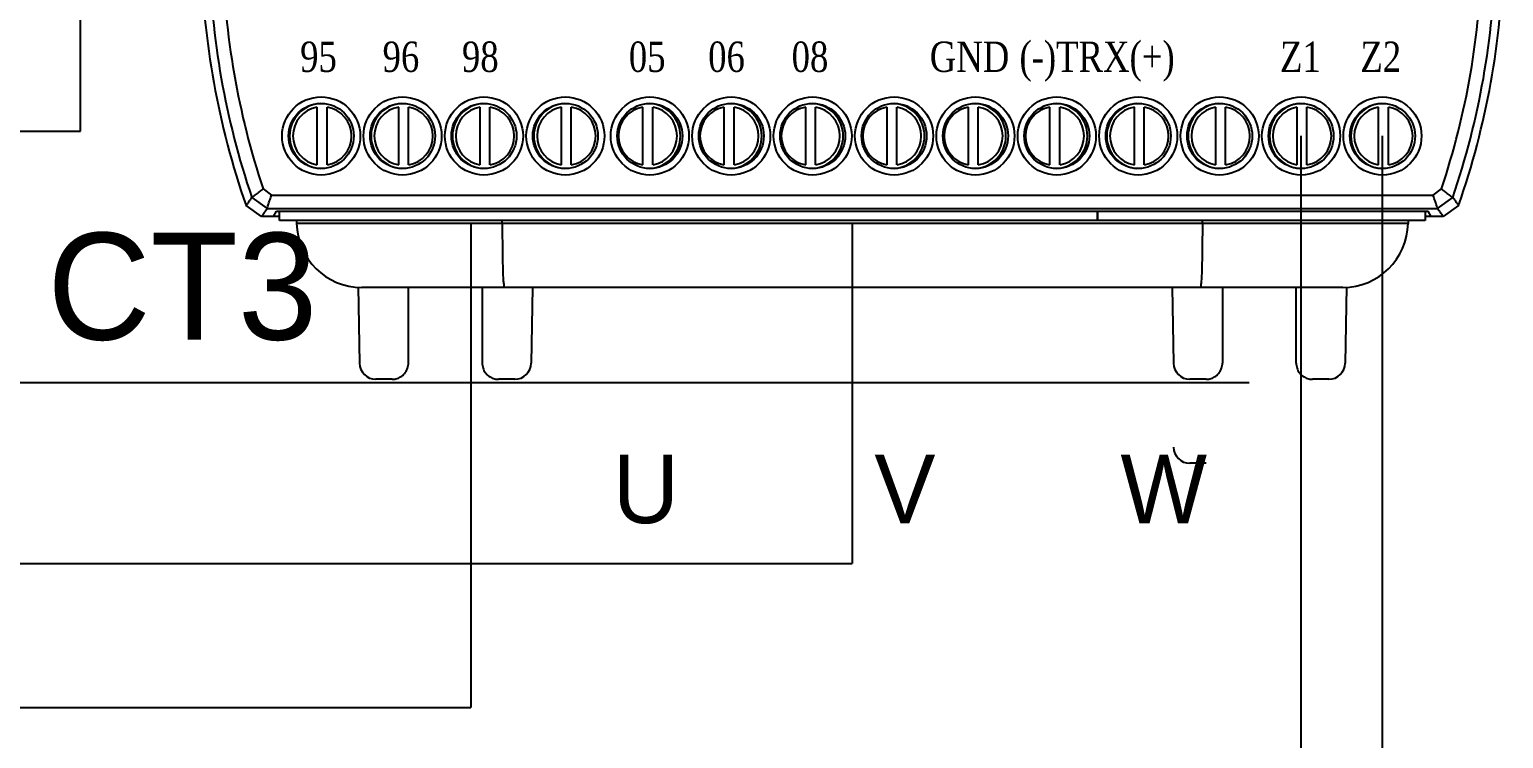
# Model space of a CAD drawing. Header units: millimetres. Extents: x 58 to 898, y 43 to 722.
# Drawn here: x 283.36 to 310.52, y 452.17 to 465.24 of the extents above; entities that cross this region are included whole.
import ezdxf
from ezdxf.enums import TextEntityAlignment as Align

# ---------------------------------------------------------------- set-up
doc = ezdxf.new("R2010")
doc.units = ezdxf.units.MM
for name, color, linetype in [('02___PRT_ALL_AXES', 7, 'Continuous'), ('40', 4, 'Continuous'), ('ASHADE', 7, 'Continuous')]:
    doc.layers.add(name, color=color, linetype=linetype)
doc.styles.add('ghs', font='NGULIM.TTF')
doc.styles.add('SS', font='batang.ttc', dxfattribs={"width": 0.8})

msp = doc.modelspace()

# ---------------------------------------------------------------- linework, layer by layer
at = {"color": 0, "linetype": 'ByBlock', "lineweight": 25}
msp.add_line((284.299, 463.364), (284.299, 481.604), dxfattribs=at)
at = {"color": 7, "linetype": 'Continuous'}
for p, q in [((288.664, 462.741), (288.664, 463.806)), ((288.844, 462.741), (288.844, 463.806)), ((290.164, 462.741), (290.164, 463.806)), ((290.344, 462.741), (290.344, 463.806)), ((291.664, 462.741), (291.664, 463.806)), ((291.844, 462.741), (291.844, 463.806)), ((293.164, 462.741), (293.164, 463.806)), ((293.344, 462.741), (293.344, 463.806)), ((294.664, 462.741), (294.664, 463.806)), ((294.844, 462.741), (294.844, 463.806)), ((296.164, 462.741), (296.164, 463.806)), ((296.344, 462.741), (296.344, 463.806)), ((297.664, 462.741), (297.664, 463.806)), ((297.844, 462.741), (297.844, 463.806)), ((299.164, 462.741), (299.164, 463.806)), ((299.344, 462.741), (299.344, 463.806)), ((300.664, 462.741), (300.664, 463.806)), ((300.844, 462.741), (300.844, 463.806)), ((302.164, 462.741), (302.164, 463.806)), ((302.344, 462.741), (302.344, 463.806)), ((303.721, 462.741), (303.721, 463.806)), ((303.901, 462.741), (303.901, 463.806)), ((305.221, 462.741), (305.221, 463.806)), ((305.401, 462.741), (305.401, 463.806)), ((306.721, 462.741), (306.721, 463.806)), ((306.901, 462.741), (306.901, 463.806)), ((308.221, 462.741), (308.221, 463.806)), ((308.401, 462.741), (308.401, 463.806)), ((287.457, 462.14), (287.741, 461.937)), ((287.666, 462.296), (287.82, 462.185)), ((287.82, 462.185), (309.225, 462.185)), ((309.225, 462.185), (309.379, 462.296)), ((309.305, 461.937), (309.589, 462.14)), ((287.634, 461.788), (287.351, 461.99)), ((287.967, 461.788), (287.634, 461.788)), ((287.741, 461.937), (309.305, 461.937)), ((287.858, 461.788), (287.909, 461.89)), ((287.909, 461.89), (309.137, 461.89)), ((287.967, 461.713), (287.967, 461.89)), ((303.042, 461.89), (303.042, 461.713)), ((303.042, 461.713), (303.042, 461.89)), ((309.08, 461.89), (309.08, 461.713)), ((309.411, 461.788), (309.08, 461.788)), ((309.187, 461.788), (309.137, 461.89)), ((309.694, 461.99), (309.411, 461.788)), ((303.042, 461.713), (287.967, 461.713)), ((288.281, 461.713), (288.282, 461.662)), ((308.764, 461.662), (288.282, 461.662)), ((292.072, 461.662), (292.072, 461.713)), ((309.08, 461.713), (303.042, 461.713)), ((304.973, 461.662), (304.973, 461.713)), ((308.765, 461.713), (308.764, 461.662)), ((289.418, 460.49), (289.443, 459.083)), ((307.564, 460.483), (289.482, 460.483)), ((290.343, 459.088), (290.343, 460.483)), ((291.703, 460.483), (291.703, 459.088)), ((292.627, 460.483), (292.603, 459.083)), ((304.418, 460.483), (304.443, 459.083)), ((305.343, 460.483), (305.343, 459.088)), ((306.703, 459.088), (306.703, 460.483)), ((307.628, 460.49), (307.603, 459.083)), ((290.043, 458.788), (289.743, 458.788)), ((292.303, 458.788), (292.003, 458.788)), ((305.043, 458.788), (304.743, 458.788)), ((307.303, 458.788), (307.003, 458.788)), ((305.043, 457.24), (304.743, 457.24))]:
    msp.add_line(p, q, dxfattribs=at)
for centre, radius in [((288.735, 463.273), 0.72), ((290.235, 463.273), 0.72), ((291.735, 463.273), 0.72), ((293.235, 463.273), 0.72), ((294.792, 463.273), 0.72), ((296.292, 463.273), 0.72), ((297.792, 463.273), 0.72), ((299.292, 463.273), 0.72), ((300.792, 463.273), 0.72), ((302.292, 463.273), 0.72), ((303.792, 463.273), 0.72), ((305.292, 463.273), 0.72), ((306.792, 463.273), 0.72), ((308.292, 463.273), 0.72), ((288.735, 463.273), 0.6), ((290.235, 463.273), 0.6), ((291.735, 463.273), 0.6), ((293.235, 463.273), 0.6), ((294.792, 463.273), 0.6), ((296.292, 463.273), 0.6), ((297.792, 463.273), 0.6), ((299.292, 463.273), 0.6), ((300.792, 463.273), 0.6), ((302.292, 463.273), 0.6), ((303.792, 463.273), 0.6), ((305.292, 463.273), 0.6), ((306.792, 463.273), 0.6), ((308.292, 463.273), 0.6)]:
    msp.add_circle(centre, radius, dxfattribs=at)
for centre, radius, start, end in [((301.519, 466.916), 15, 181.2509, 199.1721), ((301.519, 466.916), 14.851, 181.2571, 198.7561), ((301.519, 466.916), 14.603, 181.2604, 198.4439), ((295.526, 466.916), 14.603, 341.5561, 358.7396), ((295.526, 466.916), 14.851, 341.2439, 358.7429), ((295.526, 466.916), 15, 340.8279, 358.7491), ((288.754, 463.273), 0.54, 99.5941, 260.4059), ((288.754, 463.273), 0.54, 279.5941, 80.4059), ((290.254, 463.273), 0.54, 99.5941, 260.4059), ((290.254, 463.273), 0.54, 279.5941, 80.4059), ((291.754, 463.273), 0.54, 99.5941, 260.4059), ((291.754, 463.273), 0.54, 279.5941, 80.4059), ((293.254, 463.273), 0.54, 99.5941, 260.4059), ((293.254, 463.273), 0.54, 279.5941, 80.4059), ((294.754, 463.273), 0.54, 99.5941, 260.4059), ((294.754, 463.273), 0.54, 279.5941, 80.4059), ((296.254, 463.273), 0.54, 99.5941, 260.4059), ((296.254, 463.273), 0.54, 279.5941, 80.4059), ((297.754, 463.273), 0.54, 99.5941, 260.4059), ((297.754, 463.273), 0.54, 279.5941, 80.4059), ((299.254, 463.273), 0.54, 99.5941, 260.4059), ((299.254, 463.273), 0.54, 279.5941, 80.4059), ((300.754, 463.273), 0.54, 99.5941, 260.4059), ((300.754, 463.273), 0.54, 279.5941, 80.4059), ((302.254, 463.273), 0.54, 99.5941, 260.4059), ((302.254, 463.273), 0.54, 279.5941, 80.4059), ((303.811, 463.273), 0.54, 99.5941, 260.4059), ((303.811, 463.273), 0.54, 279.5941, 80.4059), ((305.311, 463.273), 0.54, 99.5941, 260.4059), ((305.311, 463.273), 0.54, 279.5941, 80.4059), ((306.811, 463.273), 0.54, 99.5941, 260.4059), ((306.811, 463.273), 0.54, 279.5941, 80.4059), ((308.311, 463.273), 0.54, 99.5941, 260.4059), ((308.311, 463.273), 0.54, 279.5941, 80.4059), ((289.482, 461.683), 1.2, 181, 270), ((307.564, 461.683), 1.2, 270, 359), ((289.743, 459.088), 0.3, 181, 270), ((292.303, 459.088), 0.3, 270, 359), ((304.743, 459.088), 0.3, 181, 270), ((307.303, 459.088), 0.3, 270, 359), ((304.743, 457.54), 0.3, 181, 270)]:
    msp.add_arc(centre, radius, start, end, dxfattribs=at)
for points, knots in [([(287.457, 462.14), (287.446, 462.126), (287.423, 462.093), (287.388, 462.043), (287.363, 462.007), (287.351, 461.99)], [0, 0, 0, 0, 0.0538377, 0.119958, 0.1840487, 0.1840487, 0.1840487, 0.1840487]), ([(287.457, 462.14), (287.479, 462.158), (287.528, 462.188), (287.596, 462.243), (287.643, 462.278), (287.666, 462.296)], [0, 0, 0, 0, 0.0847389, 0.1718956, 0.2610351, 0.2610351, 0.2610351, 0.2610351]), ([(287.741, 461.937), (287.75, 461.964), (287.763, 462.02), (287.793, 462.101), (287.811, 462.157), (287.82, 462.185)], [0, 0, 0, 0, 0.0848624, 0.1719809, 0.2609261, 0.2609261, 0.2609261, 0.2609261]), ([(309.305, 461.937), (309.296, 461.964), (309.282, 462.02), (309.253, 462.101), (309.235, 462.157), (309.225, 462.185)], [0, 0, 0, 0, 0.084861, 0.1719795, 0.2609261, 0.2609261, 0.2609261, 0.2609261]), ([(309.589, 462.14), (309.567, 462.158), (309.518, 462.188), (309.45, 462.243), (309.403, 462.278), (309.379, 462.296)], [0, 0, 0, 0, 0.0847403, 0.171897, 0.261035, 0.261035, 0.261035, 0.261035]), ([(309.589, 462.14), (309.599, 462.126), (309.622, 462.093), (309.658, 462.043), (309.682, 462.007), (309.694, 461.99)], [0, 0, 0, 0, 0.0540743, 0.1201944, 0.1840487, 0.1840487, 0.1840487, 0.1840487]), ([(287.741, 461.937), (287.73, 461.922), (287.707, 461.89), (287.672, 461.841), (287.647, 461.806), (287.634, 461.788)], [0, 0, 0, 0, 0.0534626, 0.1191252, 0.1827756, 0.1827756, 0.1827756, 0.1827756]), ([(309.305, 461.937), (309.316, 461.922), (309.339, 461.89), (309.374, 461.84), (309.399, 461.805), (309.411, 461.788)], [0, 0, 0, 0, 0.0536976, 0.11936, 0.1827756, 0.1827756, 0.1827756, 0.1827756]), ([(292.072, 461.662), (292.072, 461.574), (292.073, 461.403), (292.075, 461.158), (292.078, 460.937), (292.086, 460.758), (292.086, 460.609), (292.102, 460.544), (292.097, 460.483), (292.107, 460.483)], [0, 0, 0, 0, 0.263626, 0.513282, 0.736734, 0.923047, 1.063132, 1.150235, 1.180742, 1.180742, 1.180742, 1.180742]), ([(304.973, 461.662), (304.973, 461.574), (304.973, 461.403), (304.97, 461.158), (304.967, 460.937), (304.96, 460.758), (304.96, 460.609), (304.943, 460.544), (304.949, 460.483), (304.939, 460.483)], [0, 0, 0, 0, 0.263626, 0.513282, 0.736734, 0.923047, 1.063132, 1.150235, 1.180742, 1.180742, 1.180742, 1.180742]), ([(290.043, 458.788), (290.074, 458.788), (290.137, 458.798), (290.222, 458.841), (290.289, 458.909), (290.333, 458.994), (290.343, 459.057), (290.343, 459.088)], [0, 0, 0, 0, 0.0938824, 0.1877592, 0.281627, 0.3754859, 0.4693391, 0.4693391, 0.4693391, 0.4693391]), ([(291.703, 459.088), (291.703, 459.057), (291.713, 458.994), (291.756, 458.909), (291.824, 458.841), (291.909, 458.798), (291.972, 458.788), (292.003, 458.788)], [0, 0, 0, 0, 0.0938533, 0.1877121, 0.2815799, 0.3754568, 0.4693391, 0.4693391, 0.4693391, 0.4693391]), ([(305.043, 458.788), (305.074, 458.788), (305.137, 458.798), (305.222, 458.841), (305.289, 458.909), (305.333, 458.994), (305.343, 459.057), (305.343, 459.088)], [0, 0, 0, 0, 0.0938824, 0.1877592, 0.281627, 0.3754859, 0.4693391, 0.4693391, 0.4693391, 0.4693391]), ([(306.703, 459.088), (306.703, 459.057), (306.713, 458.994), (306.756, 458.909), (306.824, 458.841), (306.909, 458.798), (306.972, 458.788), (307.003, 458.788)], [0, 0, 0, 0, 0.0938533, 0.1877121, 0.2815799, 0.3754568, 0.4693391, 0.4693391, 0.4693391, 0.4693391])]:
    msp.add_open_spline(points, degree=3, knots=knots, dxfattribs=at)
at = {"layer": '02___PRT_ALL_AXES', "color": 7, "linetype": 'Continuous'}
for centre, start, end in [((288.754, 463.273), 93.697, 266.3081), ((290.254, 463.273), 93.697, 266.3081), ((291.754, 463.273), 93.697, 266.3081), ((293.254, 463.273), 93.697, 266.3081), ((294.754, 463.273), 273.6946, 86.3057), ((296.254, 463.273), 273.6946, 86.3057), ((297.754, 463.273), 273.6946, 86.3057), ((299.254, 463.273), 273.6946, 86.3057), ((300.754, 463.273), 273.6946, 86.3057), ((302.254, 463.273), 273.6946, 86.3057), ((303.811, 463.273), 94.2284, 265.7792), ((305.311, 463.273), 94.2284, 265.7792), ((306.811, 463.273), 94.2284, 265.7792), ((308.311, 463.273), 94.2284, 265.7792)]:
    msp.add_arc(centre, 0.6, start, end, dxfattribs=at)
at = {"layer": 'ASHADE', "color": 0, "linetype": 'ByBlock', "lineweight": 25}
for p, q in [((282.694, 463.364), (284.299, 463.364)), ((282.694, 458.729), (305.838, 458.729)), ((277.915, 455.392), (298.523, 455.392)), ((270.283, 452.737), (291.494, 452.737))]:
    msp.add_line(p, q, dxfattribs=at)
at = {"layer": 'ASHADE', "color": 5}
for p, q in [((306.792, 444.009), (306.792, 463.273)), ((308.292, 439.376), (308.292, 463.273))]:
    msp.add_line(p, q, dxfattribs=at)
at = {"layer": 'ASHADE', "color": 0, "linetype": 'ByBlock', "lineweight": 25, "ltscale": 2}
for p, q in [((291.494, 461.662), (291.494, 452.737)), ((298.523, 461.662), (298.523, 455.392))]:
    msp.add_line(p, q, dxfattribs=at)

# ---------------------------------------------------------------- texts
at = {"layer": '40', "color": 0, "style": 'SS', "width": 0.8}
for s, p in [('(-)TRX(+)', (303.033, 464.454)), ('95', (288.686, 464.454)), ('96', (290.205, 464.454)), ('98', (291.668, 464.454)), ('05', (294.743, 464.454)), ('06', (296.205, 464.454)), ('08', (297.743, 464.454)), ('GND', (300.683, 464.454)), ('Z1', (306.78, 464.454)), ('Z2', (308.261, 464.454))]:
    msp.add_text(s, height=0.5597, dxfattribs=at).set_placement(p, align=Align.CENTER)
at = {"layer": 'ASHADE', "color": 0, "linetype": 'ByBlock', "lineweight": 25, "ltscale": 2, "style": 'ghs'}
msp.add_text('CT3', height=1.9703, dxfattribs=at).set_placement((283.689, 459.518))
at = {"layer": 'ASHADE', "ltscale": 2, "style": 'ghs'}
for s, p in [('U', (294.109, 456.136)), ('V', (298.928, 456.136)), ('W', (303.463, 456.136))]:
    msp.add_text(s, height=1.265, dxfattribs=at).set_placement(p)

doc.saveas('drawing.dxf')
